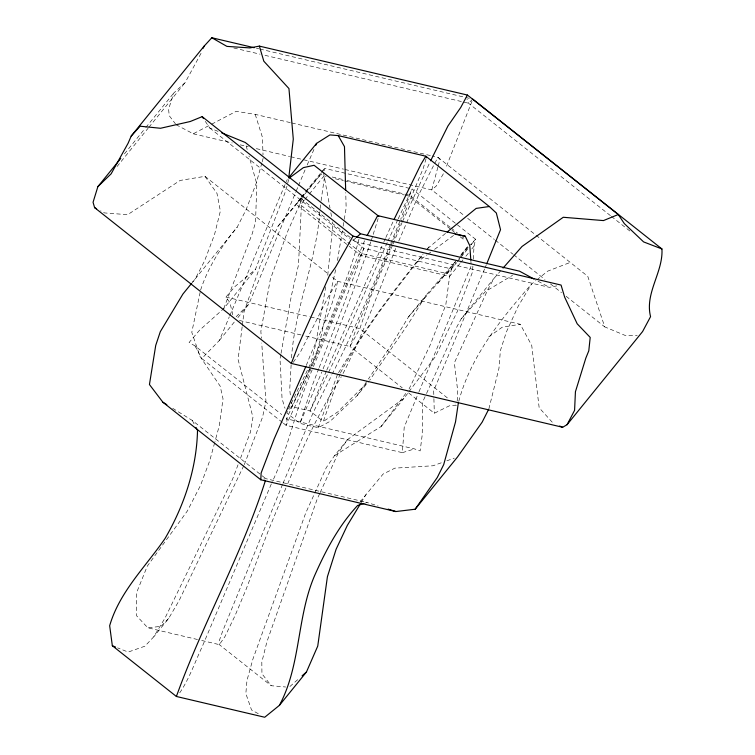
<?xml version="1.0" encoding="UTF-8"?>
<svg xmlns="http://www.w3.org/2000/svg" width="755" height="755" viewBox="0 0 755 755"><rect width="100%" height="100%" fill="white"/><g stroke="black" fill="none" stroke-linecap="round" stroke-linejoin="round"><path stroke-width="0.57" stroke-dasharray="3.77 2.83" d="M457.2 401.037L457.719 391.014L454.368 362.853L488.041 289.137L493.968 278.435L500.801 270.658M291.137 364.835L289.731 389.269L290.515 396.875M291.534 357.851C294.799 307.464 316.958 260.192 319.95 209.711M472.875 266.119L472.526 271.97L457.247 311.645L435.324 356.671L408.785 391.92M473.281 259.097L474.036 246.215L475.593 239.26L456.265 223.952M283.342 423.14L286.088 425.32L402.358 452.67L404.227 427.094L418.544 392.845M324.339 170.573L324.518 168.365L409.814 188.439M327.736 275.245L332.946 224.207L332.521 221.904M288.561 179.605L287.296 185.135M242.157 326.821L238.07 359.408L252.953 417.326L250.481 432.002L239.694 460.418M242.308 325.65L244.063 311.683L260.362 265.335L278.038 226.217L301.056 197.829M320.092 208.588L320.95 201.84M321.092 200.717L324.291 178.378L323.876 176.085L326.169 176.623M337.466 260.522L342.374 230.785M343.129 226.217L344.072 220.498M344.261 219.356L346.149 207.918L345.733 192.591M325.716 286.815L315.581 344.629L311.211 362.4L288.552 408.927M280.832 354.51L280.011 359.097L282.059 398.725L285.012 408.313M281.039 353.368L291.298 296.054L298.489 265.005L301.339 206.672L300.537 204.869L300.443 198.055L304.822 192.657M200.122 292.355L191.789 332.313L200.009 356.445L220.177 386.145L223.036 398.895L219.271 425.782L214.967 441.581M335.645 269.686L320.526 338.533L315.382 357.247L310.871 366.477M488.853 408.946L498.961 368.336L500.376 350.66L506.378 331.974L518.232 306.143L531.397 284.229L535.908 280.605M437.862 167.223L431.794 189.911L463.995 215.411M438.164 166.091L439.986 159.286L437.985 157.351L432.275 156.011M214.656 442.704L209.73 460.758L200.462 485.55L187.353 510.993L147.3 566.118L136.712 592.364L136.617 615.797L147.81 627.82L197.772 639.57M261.881 162.872L256.247 183.21L246.045 209.805L237.193 227.161L192.516 282.2M262.193 161.74L263.127 158.352M358.946 239.288C347.262 283.918 326.934 325.556 310.031 368.298M426.075 158.701L423.206 168.459L401.018 221.649M286.966 186.202L284.654 193.695L255.426 269.497L223.716 308.597L199.518 330.275L189.099 342.487L195.026 345.913L281.747 414.599M370.875 241.808L351.905 294.384L322.225 371.111M371.224 240.703L378.142 218.535M201.047 53.303L185.117 82.597L173.848 92.95L168.61 109.126L169.205 115.657L175.424 123.811M458.785 401.311C470.865 355.784 501.103 319.025 531.397 284.229M340.09 373.885L323.291 421.479L310.012 410.965L291.694 406.652L286.655 412.862L299.943 423.385L318.251 427.689L330.171 421.299L357.37 395.393L368.978 381.086M340.458 372.8C363.391 330.52 393.648 292.081 423.234 254.152M200.603 290.071C208.135 266.921 221.791 245.875 237.193 227.161M337.4 374.688L318.251 427.689M472.007 101.217L445.648 168.488M223.716 308.597L252.236 233.663L255.511 222.338L256.832 184.078L248.99 155.964M312.164 369.884C296.12 406.718 289.25 446.696 271.734 482.955M238.033 464.797L232.644 479L165.119 617.873L153.803 636.758L144.885 646.205L128.152 652.065L117.601 647.856M244.271 464.665L262.57 417.1L265.958 401.282L261.711 342.959M318.77 368.629L312.523 384.852L299.943 423.385L321.772 372.158M319.195 367.543L344.79 301.679L363.938 248.348L352.896 239.599M455.341 223.225L412.088 188.967L400.678 219.375M395.686 248.442C378.784 291.307 363.023 334.776 341.864 375.792M326.302 371.252L310.012 410.965L337.183 354.444L387.598 241.77M326.726 370.214L383.427 242.817M313.4 366.6L348.546 282.068L363.938 248.348L451.509 268.95L456.624 262.655M282.568 484.389L222.659 631.152L219.497 640.127L219.346 644.638L271.205 685.719L285.664 687.003M283.012 483.304L313.259 412.419L331.879 374.82M309.578 369.384L286.211 419.402L287.277 418.987L414.523 448.914L420.148 450.905L422.224 434.776L422.658 401.953L426.056 394.572M271.29 484.021L202.019 647.101C194.535 662.956 188.844 680.227 178.557 694.477M390.354 244.29C372.083 287.9 353.68 331.52 332.398 373.772M390.807 243.204L400.225 220.46M390.58 246.611L356.011 329.255L350.018 346.488L402.255 387.853M391.033 245.526L400.565 222.734M418.987 391.779L471.205 265.836L470.903 261.372M484.55 269.025L433.681 390.779L433.88 397.517M485.003 267.94L486.371 264.675M282.427 422.413L201.793 358.55L219.431 340.382L229.284 316.845M229.737 315.769L285.89 182.653M237.834 317.676L248.886 304.057L295.762 192.119M296.215 191.034L298.036 186.693M298.489 185.607L305.303 169.328M364.58 240.76L297.102 401.896L286.088 425.32L287.277 418.987L285.437 417.524M393.034 244.044L402.094 222.508M392.581 245.12L370.752 296.63L359.861 328.585L350.018 346.488L302.151 335.22M398.744 241.09L418.638 194.932L434.219 164.316M285.89 488.051L268.544 530.095L246.102 589.353L235.107 615.514L224.952 636.578L219.346 644.638L198.905 639.834M287.702 483.785L289.514 479.519C304.029 443.893 320.62 409.267 341.298 376.82M306.313 365.448C316.675 337.532 332.964 310.918 337.485 281.285L331.049 276.188M402.547 221.432L430.095 161.863M307.172 165.005L314.693 147.697M286.353 181.606L287.259 179.52M302.359 198.631L287.428 231.964L270.356 279.265L260.862 331.294L261.372 338.297M302.849 197.555L304.775 193.252L301.802 196.913M383.908 241.751L385.38 238.533M385.862 237.457L394.176 219.214M319.658 493.657L317.251 498.904L266.902 641.816L261.815 662.163L261.938 673.734L271.205 685.719M320.139 492.6L338.41 452.689L347.564 439.58L403.897 398.413L408.087 392.845M426.537 393.515L455.624 329.105L461.192 318.855L493.968 278.435M397.715 219.894L388.079 240.732M398.196 218.856L412.088 188.967M243.761 465.722L179.105 600.621L168.648 618.449L153.803 636.758M409.031 389.099L430.18 345.026L445.79 304.935L449.621 276.321L451.509 268.95L446.979 273.584L445.337 274.244L408.644 316.694L392.355 343.468L368.383 379.048M310.371 367.506L291.694 406.652L291.071 402.311M443.374 173.754L436.352 185.928L431.794 189.911L344.639 169.413M434.757 163.316L437.985 157.351L587.767 276.33L604.755 326.896L625.036 335.371L637.239 335.277M338.551 372.743C363.58 331.049 392.26 291.6 423.13 254.039M361.183 502.556L365.996 494.629L383.134 474.027L394.912 468.138L432.993 465.769L442.581 462.334M455.341 261.683L426.207 295.045L408.455 323.612L369.705 380.19M357.37 395.393L367.732 380.01M293.251 362.381L300.632 351.651L327.906 297.489L337.485 281.285L520.261 324.282L531.728 345.431L539.174 407.766L553.49 423.593M347.564 439.58L334.559 455.614L326.32 467.59L305.624 513.249L252.916 659.077L246.96 680.472L245.847 693.571L251.538 709.964L259.654 714.447M334.559 455.614L381.096 426.518L407.634 390.967M427.557 248.64L446.224 232.766M460.616 255.464L468.289 245.941L460.144 255.983M124.424 153.897L145.073 128.425M145.809 127.52L173.848 92.95M117.034 166.544L148.112 128.218M148.858 127.312L185.117 82.597M305.548 191.761L320.866 172.867M321.602 171.97L324.518 168.365L320.837 174.329L302.34 197.14M301.594 198.046L278.038 226.217M304.19 200.368L300.537 204.869L362.089 253.614L446.979 273.584L455.737 262.797M304.916 199.471L308.559 194.979M309.295 194.073L323.876 176.085M219.431 340.382L234.89 321.309M427.528 248.603L429 246.8M408.644 316.694L426.207 295.045M437.975 283.38L455.699 261.466M458.653 259.191L460.843 256.502M461.569 255.596L469.591 245.705M457.351 261.749L460.267 258.153M460.994 257.257L468.289 248.253M471.214 244.658L475.593 239.26L470.327 244.809M459.974 263.552L449.621 276.321L360.815 255.435L296.422 204.435L300.443 198.055L351.972 238.873M460.72 262.636L462.938 259.899M465.892 256.247L468.855 252.604M471.809 248.952L474.036 246.215L471.271 244.025M381.096 426.518L403.897 398.413M360.154 501.839L365.996 494.629M192.346 282.445L195.243 278.888L204.548 260.975L214.486 234.701L220.375 211.07L216.987 193.403L204.964 176.33L180.124 180.445L127.671 214.675L104.558 212.938L100.585 210.824M306.228 191.534L320.837 174.329L324.254 175.132M232.757 314.778L230.001 302.774L225.924 297.083L235.013 286.504L255.426 269.497M461.192 318.855L485.578 291.411L512.551 275.349M168.648 618.449L160.975 626.357L147.81 627.82M236.145 316.76L248.886 304.057M366.43 383.436L337.834 411.843L323.291 421.479M472.753 99.122L468.468 103.199L264.694 55.266M355.68 238.127L352.453 241.024L549.338 287.334L556.794 285.881M289.873 686.54L299.471 678.122M536.814 279.878L547.639 271.177L570.516 262.315M415.797 263.08L427.037 254.85M427.981 254.161L430.784 252.104M434.54 249.358L454.217 234.956M488.645 336.957L502.188 327.226L520.261 324.282M176.113 124.717L193.252 133.795L210.617 124.707M211.645 124.179L236.164 111.344L255.218 114.364L290.628 122.697M408.663 392.93L434.323 413.249L449.499 405.775L456.973 405.501L455.142 404.048M446.847 460.805L454.302 458.143M364.967 503.141L367.062 502.481L378.142 505.963M402.358 452.67L414.523 448.914M263.788 479.104L265.779 478.651L367.062 502.481M256.455 48.244L258.748 48.782M259.89 49.056L464.74 97.244M465.882 97.508L469.317 98.32M233.786 47.999L260.116 54.19M291.77 122.961L431.133 155.747M193.252 133.795L232.247 142.969M240.269 144.856L248.301 146.744M256.332 148.641L289.59 156.455M290.732 156.729L343.487 169.139M332.219 177.01L345.884 180.219M347.026 180.492L409.644 195.215L450.112 227.274M335.352 178.784L343.383 180.671M344.525 180.945L404.18 194.979M405.331 195.243L408.766 196.055L451.028 229.529M225.924 297.083L309.493 316.741M310.635 317.006L359.861 328.585L447.809 398.244M239.458 320.479L301.009 334.956M205.303 121.366L209.701 127.963L219.384 131.917M538.032 281.209L549.338 287.334M172.697 408.313L192.336 420.488L261.183 475.018M610.427 215.628L468.468 103.199L466.977 98.98M611.342 216.364L630.699 231.691M467.675 218.327L494.355 239.458M495.271 240.184L512.758 254.029M513.674 254.756L544.95 279.529M550.471 283.908L561.512 292.647M566.118 296.29L604.755 326.896M451.037 228.001L457.473 233.097M462.079 236.74L463.91 238.202M451.952 230.256L454.708 232.436M460.22 236.806L464.806 240.439M209.701 127.963L349.688 238.835M204.964 176.33L330.124 275.452M262.098 475.744L265.779 478.651M195.026 345.913L201.793 358.55M192.336 420.488L194.922 425.424M255.218 114.364L262.438 137.353L263.014 154.851M246.168 145.838L247.734 151.462M323.499 172.489L330.001 208.116M330.841 212.712L331.681 217.308M433.908 398.64L434.323 413.249"/><path stroke-width="1.13" d="M472.753 99.122L661.937 248.961C663.315 272.244 644.61 292.912 650.565 316.647L642.599 331.539L567.052 424.697L562.645 427.264L291.336 363.438L94.611 207.644L93.063 202.274L97.867 186.645L120.734 158.446M488.334 409.965L482.143 422.177L457.502 456.992L415.156 509.219L395.865 511.55L260.805 479.784L261.126 472.979L274.065 439.117L305.869 366.496M288.835 177.293L293.289 139.118L288.948 88.552L263.825 61.212L259.371 46.112L249.905 47.914L226.915 46.385L211.825 37.75L204.124 46.149L131.191 136.079L128.086 143.271L111.117 173.848L97.867 186.645M458.427 402.377L455.52 421.913L443.685 464.636L437.277 477.509L415.156 509.219M265.392 480.652C241.732 554.916 202.661 623.262 176.387 696.469L264.722 717.25L279.397 705.368L306.445 672.007L317.742 646.091L327.415 576.716L336.126 549.206L347.357 525.338L360.588 503.547M291.336 363.438L298.234 345.337L329.274 276.047L335.645 266.987L353.019 236.117L561.059 285.06L564.683 297.215L577.197 323.81L590.202 337.419L588.796 350.811L585.842 358.068L575.433 391.722L574.583 410.342L567.052 424.697M486.824 263.589L500.527 229.69L496.337 213.014L489.325 206.511L425.801 156.2L338.193 135.589L329.926 134.918L316.581 143.374L288.731 177.718M203.237 48.188L204.124 46.149M279.397 705.368C300.952 665.231 296.715 617.42 314.505 575.867C325.65 550.65 338.665 525.782 357.615 505.482L363.91 503.481M315.637 145.536L316.581 143.374M394.176 219.214L420.799 164.571L425.801 156.2L426.396 157.616M367.156 235.541L377.632 215.6L465.24 236.211L469.818 245.715L470.818 260.248M430.624 160.806L447.96 125.953L460.71 107.521L467.411 95.054L618.26 214.524L624.357 223.622L643.609 241.911L661.937 248.961M191.628 283.333L182.936 294.006L160.315 331.662L155.728 345.403L149.443 384.531L162.882 402.226L260.805 479.784M503.075 268.063L522.035 246.46L563.258 217.27L603.462 220.583L618.26 214.524M131.191 136.079L140.09 126.208L160.504 128.274L190.232 121.508L202.17 116.647L353.019 236.117M356.492 237.4L360.522 233.776L519.544 271.187L533.927 278.982M302.085 675.829L306.445 672.007M447.13 232.03L476.141 208.399L489.325 206.511M289.156 178.123L303.397 167.629L314.108 165.288L378.831 216.317L377.632 215.6M455.152 234.267L465.24 236.211M259.371 46.112L467.411 95.054M211.825 37.75L254.171 47.707M388.108 509.106L395.865 511.55M559.597 426.037L562.645 427.264M195.96 427.396L197.517 430.359C196.687 468.487 184.116 505.737 165.034 538.523C145.488 566.929 119.488 591.882 109.664 625.725L112.335 645.742L115.496 647.007M221.545 132.795L245.224 142.459L360.522 233.776M94.611 207.644L96.602 208.701M162.882 402.226L166.808 404.661M112.335 645.742L176.387 696.469M202.17 116.647L203.425 118.535M338.193 135.589L344.478 146.612L345.667 190.232"/></g></svg>
